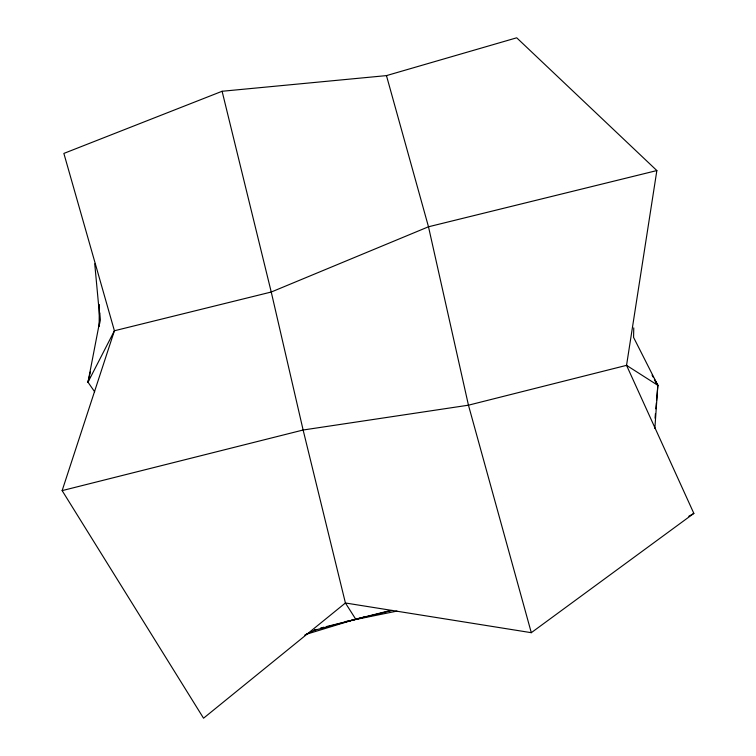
<?xml version="1.0" encoding="UTF-8"?>
<svg xmlns="http://www.w3.org/2000/svg" width="756" height="756" viewBox="0 0 756 756"><rect width="100%" height="100%" fill="white"/><g stroke="black" fill="none" stroke-linecap="round" stroke-linejoin="round"><path stroke-width="1.13" d="M99.13 326.535L99.319 304.517M633.755 327.887L633.575 337.384L657.852 385.343L654.857 428.463M99.783 323.37L99.905 312.956M655.046 418.21L655.443 413.513M655.839 408.826L656.34 402.948M656.548 400.604L657.852 385.343L654.375 379.228M656.86 170.563L626.544 365.346L693.857 513.409L531.298 632.687L345.416 602.986L203.544 718.2L62.143 490.616L114.411 330.759L63.863 153.421L222.103 91.268L386.458 75.609L516.707 37.8L656.86 170.563L428.491 226.781L271.243 292.024L114.411 330.759L87.998 382.186L94.67 391.825M89.699 376.545L87.998 382.186L99.99 319.986L94.736 263.806M87.998 382.186L90.37 371.999M688.82 516.272L693.857 513.409M304.753 635.097L316.159 629.417L314.373 630.296L365.942 616.537M306.303 634.275L355.717 619.173L390.323 610.546M62.143 490.616L303.128 430.013L468.455 405.188L626.544 365.346L657.852 385.343L654.79 380.457M320.601 628.047L323.993 627.187M326.261 626.611L392.184 610.404M345.397 621.602L396.957 611.094M656.369 383.5L657.852 385.343M355.717 619.173L345.416 602.986L303.128 430.013L271.243 292.024L222.103 91.268M652.069 375.156L653.222 377.187M386.458 75.609L428.491 226.781L468.455 405.188L531.298 632.687"/></g></svg>
